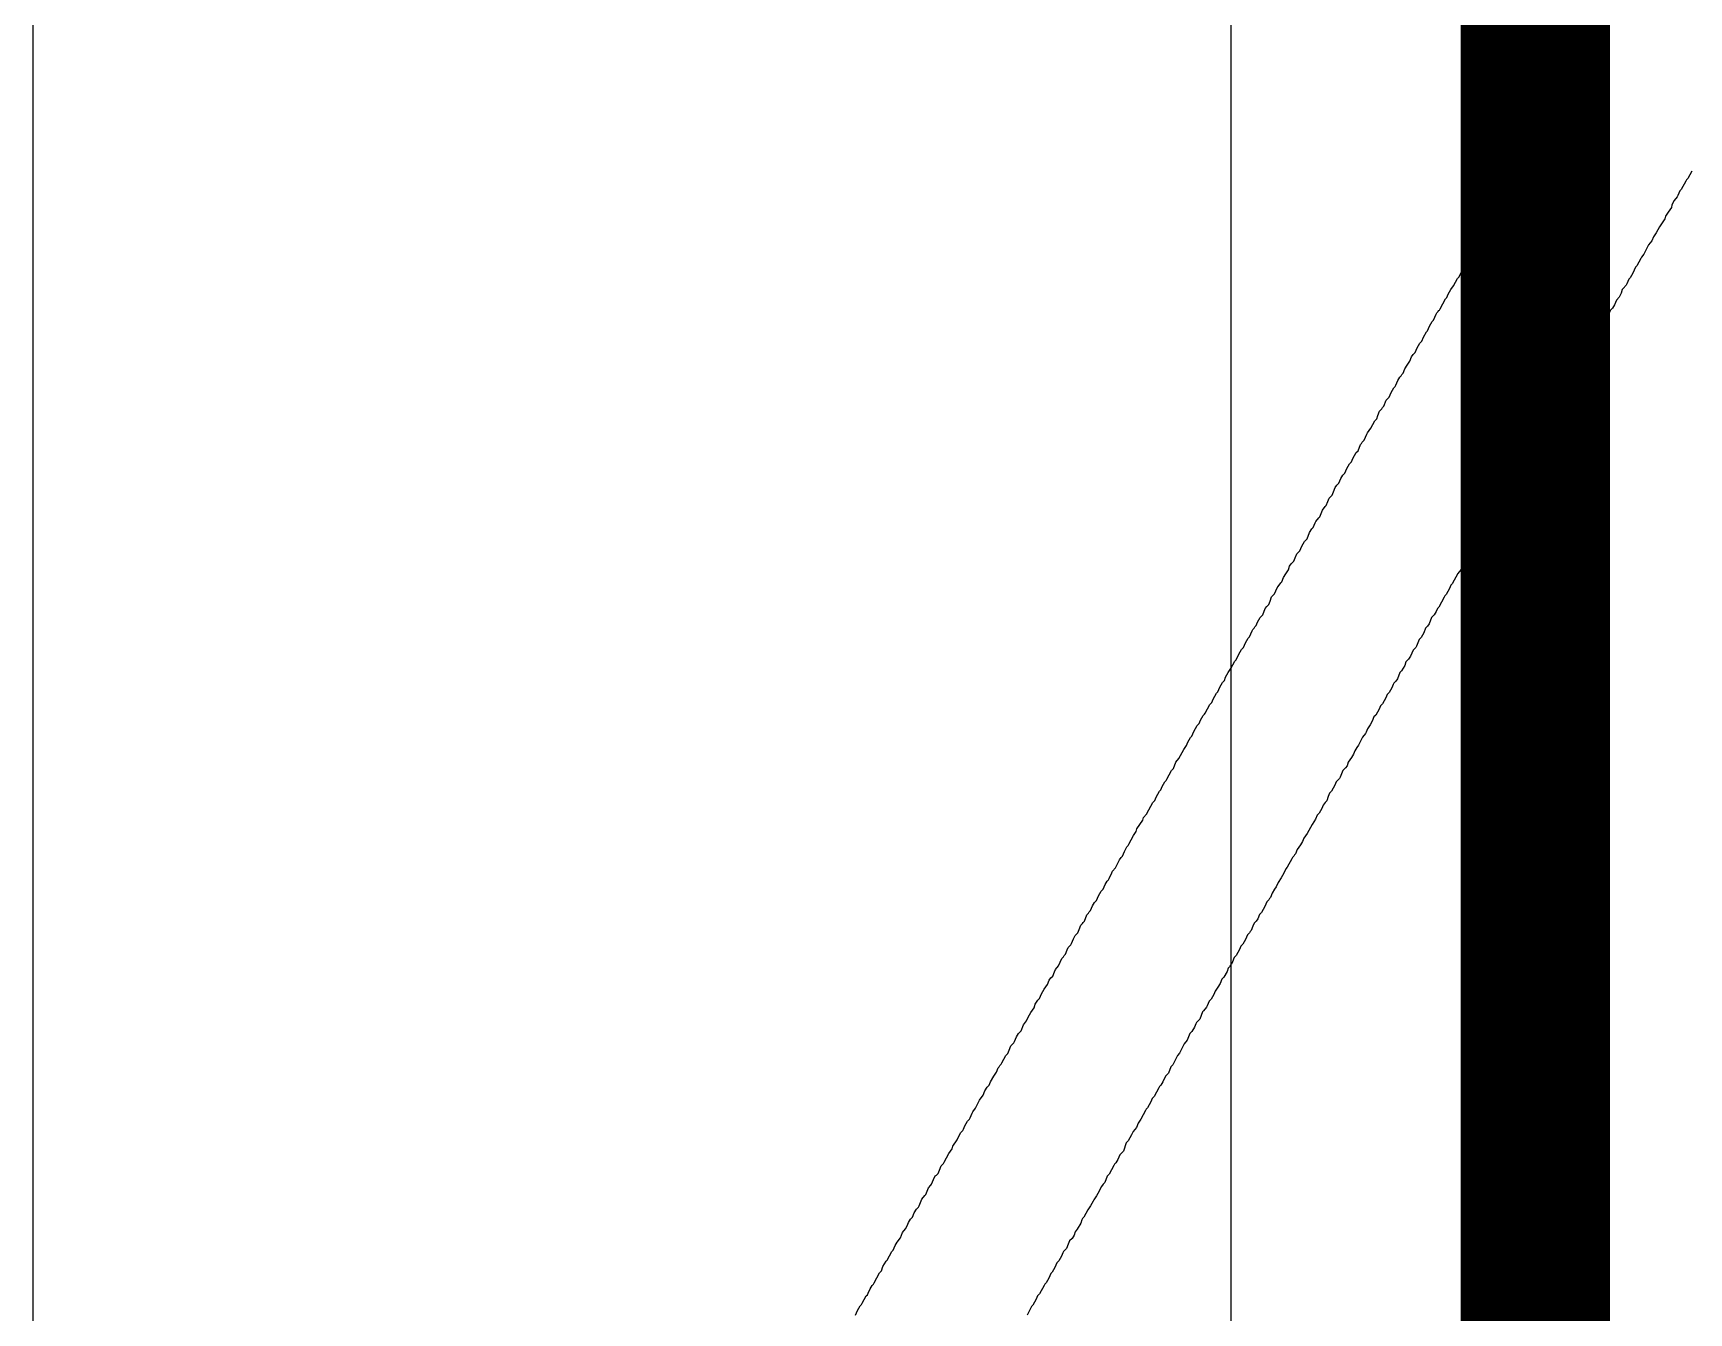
# Model space of a CAD drawing. Header units: inches. Extents: x 0 to 5379, y 0 to 5429.
# Drawn here: x 120.667 to 123.484, y 175.746 to 177.923 of the extents above; entities that cross this region are included whole.
import ezdxf

# ---------------------------------------------------------------- set-up
doc = ezdxf.new("R2010")
doc.units = ezdxf.units.IN
doc.layers.add('SIG 01', color=90, linetype='Continuous')
doc.layers.add('Top Overlay', color=2, linetype='Continuous')

msp = doc.modelspace()

# ---------------------------------------------------------------- linework, layer by layer
at = {"layer": 'SIG 01'}
for p, q in [((120.6669, 141.3973), (120.6669, 182.0181)), ((122.7051, 180.2673), (122.7051, 136.4163))]:
    msp.add_line(p, q, dxfattribs=at)
msp.add_lwpolyline([(123.223, 125.7478, 0.254, 0.254, 0), (123.223, 180.4819, 0.254, 0.254, 0)], format="xyseb", dxfattribs=at)
at = {"layer": 'Top Overlay'}
for p, q in [((123.3143, 177.8913), (123.3228, 177.9031)), ((123.3228, 177.9031), (123.3256, 177.9104)), ((123.3256, 177.9104), (123.3273, 177.9121)), ((123.3273, 177.9121), (123.3284, 177.9144)), ((123.3284, 177.9144), (123.3318, 177.9177)), ((123.3318, 177.9177), (123.334, 177.9234)), ((123.3025, 177.8704), (123.3036, 177.8727)), ((123.3036, 177.8727), (123.3087, 177.8789)), ((123.3087, 177.8789), (123.3115, 177.8839)), ((123.3115, 177.8839), (123.3143, 177.8913)), ((123.2856, 177.8411), (123.2878, 177.8434)), ((123.2878, 177.8434), (123.2968, 177.8603)), ((123.2968, 177.8603), (123.2991, 177.8625)), ((123.2991, 177.8625), (123.3025, 177.8704)), ((123.2698, 177.813), (123.2754, 177.8231)), ((123.2754, 177.8231), (123.2799, 177.8299)), ((123.2799, 177.8299), (123.2828, 177.8372)), ((123.2828, 177.8372), (123.2856, 177.8411)), ((123.2506, 177.7814), (123.2557, 177.7876)), ((123.2557, 177.7876), (123.2585, 177.7938)), ((123.2585, 177.7938), (123.2642, 177.8039)), ((123.2642, 177.8039), (123.2675, 177.8073)), ((123.2675, 177.8073), (123.2698, 177.813)), ((123.2371, 177.7566), (123.2399, 177.7639)), ((123.2399, 177.7639), (123.2428, 177.7667)), ((123.2428, 177.7667), (123.2439, 177.769)), ((123.2439, 177.769), (123.2461, 177.7713)), ((123.2461, 177.7713), (123.2495, 177.7791)), ((123.2495, 177.7791), (123.2506, 177.7814)), ((123.2202, 177.7284), (123.2236, 177.7318)), ((123.2236, 177.7318), (123.2259, 177.7375)), ((123.2259, 177.7375), (123.2315, 177.7476)), ((123.2315, 177.7476), (123.2349, 177.751)), ((123.2349, 177.751), (123.2371, 177.7566)), ((123.2044, 177.7003), (123.2101, 177.7104)), ((123.2101, 177.7104), (123.2123, 177.7127)), ((123.2123, 177.7127), (123.2146, 177.7183)), ((123.2146, 177.7183), (123.2202, 177.7284)), ((123.1875, 177.6721), (123.1932, 177.68)), ((123.1932, 177.68), (123.1943, 177.6845)), ((123.1943, 177.6845), (123.1999, 177.6924)), ((123.1999, 177.6924), (123.2022, 177.6946)), ((123.2022, 177.6946), (123.2044, 177.7003)), ((123.4828, 177.6755), (123.4805, 177.6732)), ((123.4895, 177.6879), (123.4828, 177.6755)), ((123.1689, 177.6389), (123.1757, 177.6524)), ((123.1757, 177.6524), (123.1774, 177.6541)), ((123.1774, 177.6541), (123.1785, 177.6563)), ((123.1785, 177.6563), (123.1808, 177.6586)), ((123.1808, 177.6586), (123.183, 177.6642)), ((123.183, 177.6642), (123.1875, 177.6721)), ((123.4659, 177.6462), (123.4647, 177.6439)), ((123.4693, 177.6541), (123.4659, 177.6462)), ((123.4715, 177.6563), (123.4693, 177.6541)), ((123.4794, 177.671), (123.4715, 177.6563)), ((123.4805, 177.6732), (123.4794, 177.671)), ((123.1515, 177.6101), (123.156, 177.618)), ((123.156, 177.618), (123.1594, 177.6214)), ((123.1594, 177.6214), (123.1622, 177.6287)), ((123.1622, 177.6287), (123.1639, 177.6327)), ((123.1639, 177.6327), (123.1689, 177.6389)), ((123.449, 177.618), (123.4445, 177.6112)), ((123.4546, 177.6259), (123.449, 177.618)), ((123.4557, 177.6304), (123.4546, 177.6259)), ((123.4597, 177.6377), (123.4557, 177.6304)), ((123.4647, 177.6439), (123.4597, 177.6377)), ((123.1391, 177.5887), (123.1447, 177.5988)), ((123.1447, 177.5988), (123.1481, 177.6022)), ((123.1481, 177.6022), (123.1492, 177.6045)), ((123.1492, 177.6045), (123.1515, 177.6101)), ((123.4343, 177.5932), (123.4287, 177.5831)), ((123.4433, 177.6067), (123.4343, 177.5932)), ((123.4445, 177.6112), (123.4433, 177.6067)), ((123.1188, 177.5538), (123.1233, 177.5617)), ((123.1233, 177.5617), (123.1256, 177.5639)), ((123.1256, 177.5639), (123.1346, 177.5808)), ((123.1346, 177.5808), (123.1368, 177.5831)), ((123.1368, 177.5831), (123.1391, 177.5887)), ((123.4157, 177.5622), (123.4078, 177.5464)), ((123.4214, 177.569), (123.4157, 177.5622)), ((123.4242, 177.5763), (123.4214, 177.569)), ((123.4287, 177.5831), (123.4242, 177.5763)), ((123.1053, 177.529), (123.1098, 177.5403)), ((123.1098, 177.5403), (123.1149, 177.5465)), ((123.1149, 177.5465), (123.1165, 177.5481)), ((123.1165, 177.5481), (123.1188, 177.5538)), ((123.4028, 177.5391), (123.396, 177.5267)), ((123.4039, 177.5414), (123.4028, 177.5391)), ((123.4078, 177.5464), (123.4039, 177.5414)), ((123.0839, 177.4929), (123.0906, 177.5053)), ((123.0906, 177.5053), (123.0929, 177.5076)), ((123.0929, 177.5076), (123.1019, 177.5245)), ((123.1019, 177.5245), (123.1042, 177.5267)), ((123.1042, 177.5267), (123.1053, 177.529)), ((123.3847, 177.5064), (123.3825, 177.5042)), ((123.3892, 177.5143), (123.3847, 177.5064)), ((123.3938, 177.5245), (123.3892, 177.5143)), ((123.396, 177.5267), (123.3938, 177.5245)), ((123.0726, 177.4726), (123.0749, 177.4783)), ((123.0749, 177.4783), (123.0794, 177.4862)), ((123.0794, 177.4862), (123.0839, 177.4929)), ((123.369, 177.4805), (123.3661, 177.4732)), ((123.3712, 177.4862), (123.369, 177.4805)), ((123.3729, 177.4879), (123.3712, 177.4862)), ((123.378, 177.4941), (123.3729, 177.4879)), ((123.3791, 177.4963), (123.378, 177.4941)), ((123.3825, 177.5042), (123.3791, 177.4963)), ((123.0557, 177.4467), (123.058, 177.449)), ((123.058, 177.449), (123.0585, 177.4507)), ((123.0585, 177.4507), (123.0602, 177.4512)), ((123.0602, 177.4512), (123.0613, 177.4535)), ((123.0613, 177.4535), (123.0703, 177.4704)), ((123.0703, 177.4704), (123.0726, 177.4726)), ((123.3498, 177.449), (123.3464, 177.4411)), ((123.3509, 177.4512), (123.3498, 177.449)), ((123.3543, 177.4546), (123.3509, 177.4512)), ((123.3577, 177.4602), (123.3543, 177.4546)), ((123.3611, 177.4681), (123.3577, 177.4602)), ((123.3661, 177.4732), (123.3611, 177.4681)), ((123.0399, 177.4163), (123.0433, 177.4242)), ((123.0433, 177.4242), (123.0478, 177.4321)), ((123.0478, 177.4321), (123.0501, 177.4343)), ((123.0501, 177.4343), (123.0546, 177.4445)), ((123.0546, 177.4445), (123.0557, 177.4467)), ((123.3363, 177.4231), (123.3318, 177.4152)), ((123.3385, 177.4287), (123.3363, 177.4231)), ((123.343, 177.4355), (123.3385, 177.4287)), ((123.3464, 177.4411), (123.343, 177.4355)), ((123.0219, 177.387), (123.0264, 177.3949)), ((123.0264, 177.3949), (123.0298, 177.3983)), ((123.0298, 177.3983), (123.0326, 177.4056)), ((123.0326, 177.4056), (123.0382, 177.4146)), ((123.0382, 177.4146), (123.0399, 177.4163)), ((123.3171, 177.3926), (123.3092, 177.378)), ((123.3205, 177.396), (123.3171, 177.3926)), ((123.325, 177.4039), (123.3205, 177.396)), ((123.3284, 177.4118), (123.325, 177.4039)), ((123.3318, 177.4152), (123.3284, 177.4118)), ((123.005, 177.3577), (123.0095, 177.3645)), ((123.0095, 177.3645), (123.0123, 177.3718)), ((123.0123, 177.3718), (123.0151, 177.3757)), ((123.0151, 177.3757), (123.0185, 177.3791)), ((123.0185, 177.3791), (123.0219, 177.387)), ((123.3059, 177.3735), (123.3014, 177.3622)), ((123.307, 177.3757), (123.3059, 177.3735)), ((123.3092, 177.378), (123.307, 177.3757)), ((122.9892, 177.3318), (122.9926, 177.3374)), ((122.9926, 177.3374), (122.9948, 177.3397)), ((122.9948, 177.3397), (122.996, 177.3419)), ((122.996, 177.3419), (122.9982, 177.3442)), ((122.9982, 177.3442), (123.001, 177.3515)), ((123.001, 177.3515), (123.005, 177.3577)), ((123.2844, 177.3374), (123.2805, 177.3267)), ((123.2878, 177.3408), (123.2844, 177.3374)), ((123.2906, 177.3447), (123.2878, 177.3408)), ((123.2963, 177.356), (123.2906, 177.3447)), ((123.3014, 177.3622), (123.2963, 177.356)), ((122.9746, 177.3036), (122.9779, 177.3115)), ((122.9779, 177.3115), (122.9825, 177.3194)), ((122.9825, 177.3194), (122.9847, 177.3216)), ((122.9847, 177.3216), (122.9858, 177.3239)), ((122.9858, 177.3239), (122.9892, 177.3318)), ((123.2732, 177.316), (123.2664, 177.3036)), ((123.2777, 177.3228), (123.2732, 177.316)), ((123.2805, 177.3267), (123.2777, 177.3228)), ((122.9554, 177.2721), (122.9582, 177.2794)), ((122.9582, 177.2794), (122.9622, 177.2833)), ((122.9622, 177.2833), (122.9633, 177.2856)), ((122.9633, 177.2856), (122.9656, 177.2878)), ((122.9656, 177.2878), (122.9695, 177.2985)), ((122.9695, 177.2985), (122.9746, 177.3036)), ((123.2529, 177.2811), (123.245, 177.2664)), ((123.254, 177.2833), (123.2529, 177.2811)), ((123.258, 177.2873), (123.254, 177.2833)), ((123.2608, 177.2946), (123.258, 177.2873)), ((123.263, 177.3002), (123.2608, 177.2946)), ((123.2664, 177.3036), (123.263, 177.3002)), ((122.943, 177.2507), (122.9498, 177.263)), ((122.9498, 177.263), (122.9532, 177.2664)), ((122.9532, 177.2664), (122.9554, 177.2721)), ((123.2416, 177.2619), (123.2337, 177.2473)), ((123.2428, 177.2642), (123.2416, 177.2619)), ((123.245, 177.2664), (123.2428, 177.2642)), ((122.9216, 177.2123), (122.9255, 177.223)), ((122.9255, 177.223), (122.9272, 177.2247)), ((122.9272, 177.2247), (122.9284, 177.227)), ((122.9284, 177.227), (122.9317, 177.2304)), ((122.9317, 177.2304), (122.9363, 177.2405)), ((122.9363, 177.2405), (122.9374, 177.2428)), ((122.9374, 177.2428), (122.943, 177.2507)), ((123.2197, 177.2253), (123.2168, 177.218)), ((123.2247, 177.2315), (123.2197, 177.2253)), ((123.2281, 177.2371), (123.2247, 177.2315)), ((123.2315, 177.245), (123.2281, 177.2371)), ((123.2337, 177.2473), (123.2315, 177.245)), ((122.9103, 177.1932), (122.9126, 177.1988)), ((122.9126, 177.1988), (122.9182, 177.209)), ((122.9182, 177.209), (122.9216, 177.2123)), ((123.209, 177.2056), (123.2011, 177.1909)), ((123.2101, 177.2078), (123.209, 177.2056)), ((123.2123, 177.2101), (123.2101, 177.2078)), ((123.2168, 177.218), (123.2123, 177.2101)), ((122.8923, 177.165), (122.8957, 177.1706)), ((122.8957, 177.1706), (122.8991, 177.174)), ((122.8991, 177.174), (122.9024, 177.1819)), ((122.9024, 177.1819), (122.907, 177.1898)), ((122.907, 177.1898), (122.9103, 177.1932)), ((123.1875, 177.1695), (123.1842, 177.1616)), ((123.1898, 177.1718), (123.1875, 177.1695)), ((123.1988, 177.1887), (123.1898, 177.1718)), ((123.2011, 177.1909), (123.1988, 177.1887)), ((122.8777, 177.1368), (122.8799, 177.1425)), ((122.8799, 177.1425), (122.8827, 177.1498)), ((122.8827, 177.1498), (122.8855, 177.1537)), ((122.8855, 177.1537), (122.8889, 177.1571)), ((122.8889, 177.1571), (122.8923, 177.165)), ((123.1712, 177.1385), (123.1695, 177.1368)), ((123.174, 177.1459), (123.1712, 177.1385)), ((123.178, 177.1532), (123.174, 177.1459)), ((123.183, 177.1594), (123.178, 177.1532)), ((123.1842, 177.1616), (123.183, 177.1594)), ((122.8562, 177.0997), (122.8608, 177.1109)), ((122.8608, 177.1109), (122.8658, 177.1171)), ((122.8658, 177.1171), (122.8675, 177.1188)), ((122.8675, 177.1188), (122.8703, 177.1261)), ((122.8703, 177.1261), (122.8726, 177.1318)), ((122.8726, 177.1318), (122.8777, 177.1368)), ((123.1549, 177.1143), (123.1509, 177.1036)), ((123.1582, 177.1177), (123.1549, 177.1143)), ((123.1661, 177.1323), (123.1582, 177.1177)), ((123.1684, 177.1346), (123.1661, 177.1323)), ((123.1695, 177.1368), (123.1684, 177.1346)), ((122.845, 177.0816), (122.8484, 177.0895)), ((122.8484, 177.0895), (122.8495, 177.0918)), ((122.8495, 177.0918), (122.8546, 177.098)), ((122.8546, 177.098), (122.8562, 177.0997)), ((123.1413, 177.0884), (123.1368, 177.0805)), ((123.1447, 177.0963), (123.1413, 177.0884)), ((123.1481, 177.0997), (123.1447, 177.0963)), ((123.1509, 177.1036), (123.1481, 177.0997)), ((122.8258, 177.0501), (122.8303, 177.058)), ((122.8303, 177.058), (122.8348, 177.0625)), ((122.8348, 177.0625), (122.8388, 177.0732)), ((122.8388, 177.0732), (122.8427, 177.0794)), ((122.8427, 177.0794), (122.845, 177.0816)), ((123.1233, 177.0591), (123.1199, 177.0512)), ((123.1256, 177.0613), (123.1233, 177.0591)), ((123.1267, 177.0636), (123.1256, 177.0613)), ((123.1284, 177.0653), (123.1267, 177.0636)), ((123.1312, 177.0726), (123.1284, 177.0653)), ((123.1368, 177.0805), (123.1312, 177.0726)), ((122.8123, 177.0242), (122.8146, 177.0298)), ((122.8146, 177.0298), (122.8174, 177.0371)), ((122.8174, 177.0371), (122.8224, 177.0422)), ((122.8224, 177.0422), (122.8258, 177.0501)), ((123.1132, 177.0411), (123.1042, 177.0242)), ((123.1143, 177.0433), (123.1132, 177.0411)), ((123.1165, 177.0456), (123.1143, 177.0433)), ((123.1199, 177.0512), (123.1165, 177.0456)), ((122.7948, 176.9965), (122.7988, 177.0027)), ((122.7988, 177.0027), (122.8033, 177.0095)), ((122.8033, 177.0095), (122.805, 177.0157)), ((122.805, 177.0157), (122.8078, 177.0196)), ((122.8078, 177.0196), (122.8123, 177.0242)), ((123.0912, 177.0033), (123.0816, 176.9858)), ((123.0963, 177.0095), (123.0912, 177.0033)), ((123.1008, 177.0208), (123.0963, 177.0095)), ((123.1042, 177.0242), (123.1008, 177.0208)), ((122.7796, 176.9689), (122.7841, 176.9791)), ((122.7841, 176.9791), (122.7853, 176.9813)), ((122.7853, 176.9813), (122.7903, 176.9875)), ((122.7903, 176.9875), (122.792, 176.9892)), ((122.792, 176.9892), (122.7948, 176.9965)), ((123.0771, 176.978), (123.0715, 176.9678)), ((123.0794, 176.9836), (123.0771, 176.978)), ((123.0816, 176.9858), (123.0794, 176.9836)), ((122.7593, 176.9329), (122.7633, 176.9436)), ((122.7633, 176.9436), (122.7661, 176.9475)), ((122.7661, 176.9475), (122.7695, 176.9509)), ((122.7695, 176.9509), (122.7717, 176.9565)), ((122.7717, 176.9565), (122.7745, 176.9639)), ((122.7745, 176.9639), (122.7796, 176.9689)), ((123.0568, 176.9441), (123.0546, 176.9385)), ((123.0591, 176.9464), (123.0568, 176.9441)), ((123.0681, 176.9633), (123.0591, 176.9464)), ((123.0692, 176.9656), (123.0681, 176.9633)), ((123.0715, 176.9678), (123.0692, 176.9656)), ((122.7458, 176.9126), (122.7481, 176.9149)), ((122.7481, 176.9149), (122.7503, 176.9205)), ((122.7503, 176.9205), (122.7548, 176.9284)), ((122.7548, 176.9284), (122.7593, 176.9329)), ((123.0399, 176.9137), (123.0365, 176.9103)), ((123.0427, 176.9177), (123.0399, 176.9137)), ((123.0467, 176.9284), (123.0427, 176.9177)), ((123.0512, 176.9329), (123.0467, 176.9284)), ((123.0546, 176.9385), (123.0512, 176.9329)), ((122.7267, 176.8777), (122.73, 176.8856)), ((122.73, 176.8856), (122.7345, 176.8934)), ((122.7345, 176.8934), (122.7368, 176.8957)), ((122.7368, 176.8957), (122.7413, 176.9058)), ((122.7413, 176.9058), (122.7424, 176.9081)), ((122.7424, 176.9081), (122.7447, 176.9103)), ((122.7447, 176.9103), (122.7458, 176.9126)), ((123.0253, 176.8912), (123.0208, 176.8799)), ((123.0287, 176.8946), (123.0253, 176.8912)), ((123.0332, 176.9025), (123.0287, 176.8946)), ((123.0365, 176.9103), (123.0332, 176.9025)), ((122.7143, 176.8563), (122.7188, 176.8664)), ((122.7188, 176.8664), (122.7233, 176.8743)), ((122.7233, 176.8743), (122.7267, 176.8777)), ((123.0072, 176.8574), (123.0027, 176.8529)), ((123.0106, 176.863), (123.0072, 176.8574)), ((123.0151, 176.8732), (123.0106, 176.863)), ((123.0196, 176.8777), (123.0151, 176.8732)), ((123.0208, 176.8799), (123.0196, 176.8777)), ((122.6962, 176.827), (122.7007, 176.8348)), ((122.7007, 176.8348), (122.7052, 176.8416)), ((122.7052, 176.8416), (122.712, 176.854)), ((122.712, 176.854), (122.7143, 176.8563)), ((122.9926, 176.8348), (122.9887, 176.8241)), ((122.9954, 176.8377), (122.9926, 176.8348)), ((123.001, 176.8467), (122.9954, 176.8377)), ((123.0027, 176.8529), (123.001, 176.8467)), ((122.6805, 176.7999), (122.6827, 176.8022)), ((122.6827, 176.8022), (122.6861, 176.8101)), ((122.6861, 176.8101), (122.6906, 176.8179)), ((122.6906, 176.8179), (122.694, 176.8213)), ((122.694, 176.8213), (122.6962, 176.827)), ((122.9746, 176.801), (122.9712, 176.7977)), ((122.9791, 176.8089), (122.9746, 176.801)), ((122.9813, 176.8146), (122.9791, 176.8089)), ((122.9825, 176.8168), (122.9813, 176.8146)), ((122.9858, 176.8202), (122.9825, 176.8168)), ((122.9887, 176.8241), (122.9858, 176.8202)), ((122.6613, 176.7661), (122.6692, 176.7808)), ((122.6692, 176.7808), (122.6726, 176.7841)), ((122.6726, 176.7841), (122.6748, 176.7898)), ((122.6748, 176.7898), (122.6805, 176.7999)), ((122.9577, 176.7729), (122.952, 176.7627)), ((122.9599, 176.7785), (122.9577, 176.7729)), ((122.9633, 176.7819), (122.9599, 176.7785)), ((122.9689, 176.792), (122.9633, 176.7819)), ((122.9712, 176.7977), (122.9689, 176.792)), ((122.6421, 176.7346), (122.6478, 176.7447)), ((122.6478, 176.7447), (122.6512, 176.7481)), ((122.6512, 176.7481), (122.6534, 176.7537)), ((122.6534, 176.7537), (122.6579, 176.7616)), ((122.6579, 176.7616), (122.6602, 176.7639)), ((122.6602, 176.7639), (122.6613, 176.7661)), ((122.9419, 176.7458), (122.9374, 176.7391)), ((122.9458, 176.752), (122.9419, 176.7458)), ((122.9486, 176.7593), (122.9458, 176.752)), ((122.952, 176.7627), (122.9486, 176.7593)), ((122.6297, 176.7109), (122.632, 176.7165)), ((122.632, 176.7165), (122.6365, 176.7244)), ((122.6365, 176.7244), (122.6388, 176.7267)), ((122.6388, 176.7267), (122.6421, 176.7346)), ((122.9289, 176.725), (122.9222, 176.7115)), ((122.934, 176.7312), (122.9289, 176.725)), ((122.9351, 176.7334), (122.934, 176.7312)), ((122.9374, 176.7391), (122.9351, 176.7334)), ((122.6117, 176.6827), (122.6168, 176.6889)), ((122.6168, 176.6889), (122.6252, 176.7041)), ((122.6252, 176.7041), (122.6297, 176.7109)), ((122.9103, 176.6906), (122.9047, 176.6827)), ((122.9137, 176.6962), (122.9103, 176.6906)), ((122.916, 176.7019), (122.9137, 176.6962)), ((122.9193, 176.7075), (122.916, 176.7019)), ((122.9222, 176.7115), (122.9193, 176.7075)), ((122.5959, 176.6534), (122.6038, 176.6681)), ((122.6038, 176.6681), (122.6072, 176.6715)), ((122.6072, 176.6715), (122.6117, 176.6827)), ((122.8957, 176.6681), (122.8912, 176.6568)), ((122.9002, 176.6726), (122.8957, 176.6681)), ((122.903, 176.6765), (122.9002, 176.6726)), ((122.9047, 176.6827), (122.903, 176.6765)), ((122.5779, 176.623), (122.5835, 176.6331)), ((122.5835, 176.6331), (122.5858, 176.6354)), ((122.5858, 176.6354), (122.5881, 176.641)), ((122.5881, 176.641), (122.5926, 176.6489)), ((122.5926, 176.6489), (122.5948, 176.6512)), ((122.5948, 176.6512), (122.5959, 176.6534)), ((122.8765, 176.6331), (122.8732, 176.6298)), ((122.8822, 176.6433), (122.8765, 176.6331)), ((122.8844, 176.6489), (122.8822, 176.6433)), ((122.89, 176.6545), (122.8844, 176.6489)), ((122.8912, 176.6568), (122.89, 176.6545)), ((122.5655, 176.6016), (122.5723, 176.614)), ((122.5723, 176.614), (122.5757, 176.6174)), ((122.5757, 176.6174), (122.5779, 176.623)), ((122.8596, 176.6038), (122.8551, 176.596)), ((122.8619, 176.6095), (122.8596, 176.6038)), ((122.8641, 176.6117), (122.8619, 176.6095)), ((122.8653, 176.614), (122.8641, 176.6117)), ((122.8681, 176.6168), (122.8653, 176.614)), ((122.8709, 176.6241), (122.8681, 176.6168)), ((122.8732, 176.6298), (122.8709, 176.6241)), ((122.5452, 176.5689), (122.5554, 176.5836)), ((122.5554, 176.5836), (122.5565, 176.5881)), ((122.5565, 176.5881), (122.5616, 176.5943)), ((122.5616, 176.5943), (122.5655, 176.6016)), ((122.8433, 176.5762), (122.8348, 176.561)), ((122.8489, 176.5853), (122.8433, 176.5762)), ((122.8517, 176.5926), (122.8489, 176.5853)), ((122.8551, 176.596), (122.8517, 176.5926)), ((122.5317, 176.543), (122.5396, 176.5576)), ((122.5396, 176.5576), (122.5441, 176.5644)), ((122.5441, 176.5644), (122.5452, 176.5689)), ((122.8269, 176.5475), (122.8236, 176.5419)), ((122.8292, 176.5531), (122.8269, 176.5475)), ((122.8348, 176.561), (122.8292, 176.5531)), ((122.5154, 176.5165), (122.5182, 176.5205)), ((122.5182, 176.5205), (122.5204, 176.5227)), ((122.5204, 176.5227), (122.5238, 176.5306)), ((122.5238, 176.5306), (122.5283, 176.5385)), ((122.5283, 176.5385), (122.5306, 176.5407)), ((122.5306, 176.5407), (122.5317, 176.543)), ((122.81, 176.5205), (122.8089, 176.5182)), ((122.8123, 176.5227), (122.81, 176.5205)), ((122.8134, 176.525), (122.8123, 176.5227)), ((122.8151, 176.5267), (122.8134, 176.525)), ((122.8179, 176.534), (122.8151, 176.5267)), ((122.8236, 176.5419), (122.8179, 176.534)), ((122.4979, 176.4844), (122.5024, 176.4945)), ((122.5024, 176.4945), (122.5035, 176.4968)), ((122.5035, 176.4968), (122.5086, 176.503)), ((122.5086, 176.503), (122.5154, 176.5165)), ((122.7954, 176.4934), (122.7909, 176.4855)), ((122.7988, 176.5013), (122.7954, 176.4934)), ((122.801, 176.5036), (122.7988, 176.5013)), ((122.8089, 176.5182), (122.801, 176.5036)), ((122.4799, 176.4551), (122.4844, 176.463)), ((122.4844, 176.463), (122.4878, 176.4664)), ((122.4878, 176.4664), (122.4911, 176.4743)), ((122.4911, 176.4743), (122.4945, 176.4799)), ((122.4945, 176.4799), (122.4968, 176.4821)), ((122.4968, 176.4821), (122.4979, 176.4844)), ((122.7796, 176.4664), (122.7751, 176.4596)), ((122.7824, 176.4703), (122.7796, 176.4664)), ((122.7853, 176.4776), (122.7824, 176.4703)), ((122.7909, 176.4855), (122.7853, 176.4776)), ((122.4664, 176.4303), (122.4697, 176.4382)), ((122.4697, 176.4382), (122.4731, 176.4438)), ((122.4731, 176.4438), (122.4765, 176.4472)), ((122.4765, 176.4472), (122.4799, 176.4551)), ((122.7627, 176.4371), (122.7571, 176.4269)), ((122.7661, 176.445), (122.7627, 176.4371)), ((122.7695, 176.4483), (122.7661, 176.445)), ((122.7706, 176.4506), (122.7695, 176.4483)), ((122.7723, 176.4523), (122.7706, 176.4506)), ((122.7751, 176.4596), (122.7723, 176.4523)), ((122.45, 176.405), (122.4528, 176.4078)), ((122.4528, 176.4078), (122.454, 176.41)), ((122.454, 176.41), (122.4562, 176.4123)), ((122.4562, 176.4123), (122.4602, 176.423)), ((122.4602, 176.423), (122.463, 176.4258)), ((122.463, 176.4258), (122.4641, 176.4281)), ((122.4641, 176.4281), (122.4664, 176.4303)), ((122.7447, 176.4089), (122.7424, 176.4033)), ((122.7481, 176.4123), (122.7447, 176.4089)), ((122.7509, 176.4162), (122.7481, 176.4123)), ((122.7537, 176.4235), (122.7509, 176.4162)), ((122.7571, 176.4269), (122.7537, 176.4235)), ((122.4337, 176.374), (122.4371, 176.3819)), ((122.4371, 176.3819), (122.4404, 176.3875)), ((122.4404, 176.3875), (122.4449, 176.392)), ((122.4449, 176.392), (122.4472, 176.3976)), ((122.4472, 176.3976), (122.45, 176.405)), ((122.73, 176.3807), (122.7255, 176.3728)), ((122.7334, 176.3886), (122.73, 176.3807)), ((122.7368, 176.392), (122.7334, 176.3886)), ((122.7379, 176.3942), (122.7368, 176.392)), ((122.7396, 176.3959), (122.7379, 176.3942)), ((122.7424, 176.4033), (122.7396, 176.3959)), ((122.4173, 176.3486), (122.4202, 176.3514)), ((122.4202, 176.3514), (122.4213, 176.3537)), ((122.4213, 176.3537), (122.4235, 176.3559)), ((122.4235, 176.3559), (122.4264, 176.3633)), ((122.4264, 176.3633), (122.428, 176.3672)), ((122.428, 176.3672), (122.4326, 176.3717)), ((122.4326, 176.3717), (122.4337, 176.374)), ((122.7109, 176.3503), (122.7081, 176.343)), ((122.7143, 176.3537), (122.7109, 176.3503)), ((122.7199, 176.3638), (122.7143, 176.3537)), ((122.7222, 176.3695), (122.7199, 176.3638)), ((122.7255, 176.3728), (122.7222, 176.3695)), ((122.4021, 176.3187), (122.4049, 176.3261)), ((122.4049, 176.3261), (122.4066, 176.33)), ((122.4066, 176.33), (122.4117, 176.3362)), ((122.4117, 176.3362), (122.4173, 176.3486)), ((122.6985, 176.3266), (122.6929, 176.3165)), ((122.7007, 176.3323), (122.6985, 176.3266)), ((122.703, 176.3345), (122.7007, 176.3323)), ((122.7041, 176.3368), (122.703, 176.3345)), ((122.7064, 176.339), (122.7041, 176.3368)), ((122.7081, 176.343), (122.7064, 176.339)), ((122.383, 176.2883), (122.3875, 176.2962)), ((122.3875, 176.2962), (122.3931, 176.3041)), ((122.3931, 176.3041), (122.3959, 176.3114)), ((122.3959, 176.3114), (122.3987, 176.3154)), ((122.3987, 176.3154), (122.4021, 176.3187)), ((122.6827, 176.2996), (122.6782, 176.2928)), ((122.6867, 176.3058), (122.6827, 176.2996)), ((122.6895, 176.3131), (122.6867, 176.3058)), ((122.6929, 176.3165), (122.6895, 176.3131)), ((122.3706, 176.2647), (122.3723, 176.2709)), ((122.3723, 176.2709), (122.3768, 176.2776)), ((122.3768, 176.2776), (122.3796, 176.2804)), ((122.3796, 176.2804), (122.383, 176.2883)), ((122.6636, 176.2658), (122.6585, 176.2596)), ((122.6647, 176.268), (122.6636, 176.2658)), ((122.6681, 176.2759), (122.6647, 176.268)), ((122.6714, 176.2793), (122.6681, 176.2759)), ((122.6759, 176.2872), (122.6714, 176.2793)), ((122.6782, 176.2928), (122.6759, 176.2872)), ((122.352, 176.2359), (122.3576, 176.2427)), ((122.3576, 176.2427), (122.3604, 176.2489)), ((122.3604, 176.2489), (122.3649, 176.2568)), ((122.3649, 176.2568), (122.3706, 176.2647)), ((122.6455, 176.2376), (122.6433, 176.232)), ((122.6467, 176.2399), (122.6455, 176.2376)), ((122.6523, 176.2455), (122.6467, 176.2399)), ((122.6568, 176.2579), (122.6523, 176.2455)), ((122.6585, 176.2596), (122.6568, 176.2579)), ((122.3368, 176.2072), (122.3401, 176.2151)), ((122.3401, 176.2151), (122.3435, 176.2207)), ((122.3435, 176.2207), (122.348, 176.2252)), ((122.348, 176.2252), (122.352, 176.2359)), ((122.6309, 176.2094), (122.6258, 176.2032)), ((122.6354, 176.2207), (122.6309, 176.2094)), ((122.6388, 176.2241), (122.6354, 176.2207)), ((122.6433, 176.232), (122.6388, 176.2241)), ((122.3154, 176.1711), (122.3221, 176.1835)), ((122.3221, 176.1835), (122.3255, 176.1869)), ((122.3255, 176.1869), (122.3278, 176.1925)), ((122.3278, 176.1925), (122.3306, 176.1999)), ((122.3306, 176.1999), (122.3356, 176.2049)), ((122.3356, 176.2049), (122.3368, 176.2072)), ((122.614, 176.1835), (122.6117, 176.1779)), ((122.6179, 176.1875), (122.614, 176.1835)), ((122.6258, 176.2032), (122.6179, 176.1875)), ((122.3018, 176.1486), (122.3063, 176.1554)), ((122.3063, 176.1554), (122.3092, 176.1627)), ((122.3092, 176.1627), (122.3109, 176.1644)), ((122.3109, 176.1644), (122.312, 176.1666)), ((122.312, 176.1666), (122.3142, 176.1689)), ((122.3142, 176.1689), (122.3154, 176.1711)), ((122.5988, 176.1537), (122.5937, 176.1486)), ((122.6027, 176.1644), (122.5988, 176.1537)), ((122.6061, 176.1678), (122.6027, 176.1644)), ((122.6117, 176.1779), (122.6061, 176.1678)), ((122.2866, 176.1232), (122.2906, 176.1294)), ((122.2906, 176.1294), (122.2939, 176.1328)), ((122.2939, 176.1328), (122.2962, 176.1385)), ((122.2962, 176.1385), (122.3018, 176.1486)), ((122.5824, 176.1283), (122.5745, 176.1137)), ((122.5835, 176.1306), (122.5824, 176.1283)), ((122.5858, 176.1328), (122.5835, 176.1306)), ((122.5892, 176.1385), (122.5858, 176.1328)), ((122.5937, 176.1486), (122.5892, 176.1385)), ((122.2708, 176.0939), (122.2776, 176.1075)), ((122.2776, 176.1075), (122.2838, 176.1159)), ((122.2838, 176.1159), (122.2866, 176.1232)), ((122.5689, 176.1046), (122.5633, 176.0945)), ((122.5712, 176.1103), (122.5689, 176.1046)), ((122.5745, 176.1137), (122.5712, 176.1103)), ((122.2523, 176.0641), (122.2568, 176.072)), ((122.2568, 176.072), (122.2601, 176.0754)), ((122.2601, 176.0754), (122.2613, 176.0776)), ((122.2613, 176.0776), (122.2647, 176.0855)), ((122.2647, 176.0855), (122.2658, 176.0877)), ((122.2658, 176.0877), (122.2708, 176.0939)), ((122.5475, 176.0686), (122.5447, 176.0613)), ((122.552, 176.0754), (122.5475, 176.0686)), ((122.5599, 176.09), (122.552, 176.0754)), ((122.561, 176.0923), (122.5599, 176.09)), ((122.5633, 176.0945), (122.561, 176.0923)), ((122.232, 176.0291), (122.2393, 176.0399)), ((122.2393, 176.0399), (122.2449, 176.0522)), ((122.2449, 176.0522), (122.2489, 176.0562)), ((122.2489, 176.0562), (122.25, 176.0584)), ((122.25, 176.0584), (122.2523, 176.0641)), ((122.5362, 176.0483), (122.5306, 176.0382)), ((122.539, 176.0545), (122.5362, 176.0483)), ((122.5447, 176.0613), (122.539, 176.0545)), ((122.2173, 176.0021), (122.2252, 176.0168)), ((122.2252, 176.0168), (122.2308, 176.0246)), ((122.2308, 176.0246), (122.232, 176.0291)), ((122.5159, 176.0145), (122.5126, 176.0066)), ((122.5221, 176.0207), (122.5159, 176.0145)), ((122.5272, 176.0348), (122.5221, 176.0207)), ((122.5306, 176.0382), (122.5272, 176.0348)), ((122.2072, 175.9829), (122.2094, 175.9886)), ((122.2094, 175.9886), (122.2123, 175.9959)), ((122.2123, 175.9959), (122.2162, 175.9999)), ((122.2162, 175.9999), (122.2173, 176.0021)), ((122.5058, 175.9965), (122.4979, 175.9818)), ((122.5069, 175.9987), (122.5058, 175.9965)), ((122.5092, 176.001), (122.5069, 175.9987)), ((122.5126, 176.0066), (122.5092, 176.001)), ((122.1858, 175.9469), (122.1903, 175.9582)), ((122.1903, 175.9582), (122.1948, 175.9627)), ((122.1948, 175.9627), (122.1959, 175.9649)), ((122.1959, 175.9649), (122.1993, 175.9728)), ((122.1993, 175.9728), (122.2021, 175.979)), ((122.2021, 175.979), (122.2044, 175.9801)), ((122.2044, 175.9801), (122.2072, 175.9829)), ((122.4844, 175.9604), (122.481, 175.9525)), ((122.4866, 175.9627), (122.4844, 175.9604)), ((122.4878, 175.9649), (122.4866, 175.9627)), ((122.4906, 175.9677), (122.4878, 175.9649)), ((122.4945, 175.9784), (122.4906, 175.9677)), ((122.4979, 175.9818), (122.4945, 175.9784)), ((122.1734, 175.9255), (122.1745, 175.9277)), ((122.1745, 175.9277), (122.179, 175.939)), ((122.179, 175.939), (122.1841, 175.9452)), ((122.1841, 175.9452), (122.1858, 175.9469)), ((122.4664, 175.9277), (122.4618, 175.921)), ((122.4709, 175.9356), (122.4664, 175.9277)), ((122.472, 175.9379), (122.4709, 175.9356)), ((122.4765, 175.9446), (122.472, 175.9379)), ((122.481, 175.9525), (122.4765, 175.9446)), ((122.1542, 175.8939), (122.1565, 175.8996)), ((122.1565, 175.8996), (122.1599, 175.9052)), ((122.1599, 175.9052), (122.1632, 175.9086)), ((122.1632, 175.9086), (122.166, 175.9159)), ((122.166, 175.9159), (122.17, 175.9221)), ((122.17, 175.9221), (122.1734, 175.9255)), ((122.4517, 175.9041), (122.4495, 175.8984)), ((122.4528, 175.9063), (122.4517, 175.9041)), ((122.4551, 175.9086), (122.4528, 175.9063)), ((122.4618, 175.921), (122.4551, 175.9086)), ((122.1373, 175.8658), (122.143, 175.8736)), ((122.143, 175.8736), (122.1463, 175.8827)), ((122.1463, 175.8827), (122.1514, 175.8889)), ((122.1514, 175.8889), (122.1542, 175.8939)), ((122.4348, 175.8725), (122.4303, 175.868)), ((122.4382, 175.8781), (122.4348, 175.8725)), ((122.4404, 175.8838), (122.4382, 175.8781)), ((122.4416, 175.886), (122.4404, 175.8838)), ((122.4438, 175.8883), (122.4416, 175.886)), ((122.4495, 175.8984), (122.4438, 175.8883)), ((122.1204, 175.8353), (122.1283, 175.85)), ((122.1283, 175.85), (122.1306, 175.8522)), ((122.1306, 175.8522), (122.1339, 175.8601)), ((122.1339, 175.8601), (122.1373, 175.8658)), ((122.419, 175.8477), (122.4168, 175.8421)), ((122.4202, 175.85), (122.419, 175.8477)), ((122.4252, 175.8551), (122.4202, 175.85)), ((122.428, 175.8624), (122.4252, 175.8551)), ((122.4303, 175.868), (122.428, 175.8624)), ((122.1069, 175.8139), (122.1103, 175.8173)), ((122.1103, 175.8173), (122.1131, 175.8246)), ((122.1131, 175.8246), (122.1187, 175.8336)), ((122.1187, 175.8336), (122.1204, 175.8353)), ((122.401, 175.815), (122.3987, 175.8128)), ((122.4055, 175.8229), (122.401, 175.815)), ((122.4089, 175.8308), (122.4055, 175.8229)), ((122.4123, 175.8342), (122.4089, 175.8308)), ((122.4168, 175.8421), (122.4123, 175.8342)), ((122.0877, 175.779), (122.0911, 175.7869)), ((122.0911, 175.7869), (122.0945, 175.7925)), ((122.0945, 175.7925), (122.0968, 175.7948)), ((122.0968, 175.7948), (122.0979, 175.797)), ((122.0979, 175.797), (122.1069, 175.8139)), ((122.3875, 175.7925), (122.3796, 175.7779)), ((122.3886, 175.7948), (122.3875, 175.7925)), ((122.3909, 175.797), (122.3886, 175.7948)), ((122.3954, 175.8049), (122.3909, 175.797)), ((122.3987, 175.8128), (122.3954, 175.8049)), ((122.0742, 175.7576), (122.0765, 175.7598)), ((122.0765, 175.7598), (122.0776, 175.7621)), ((122.0776, 175.7621), (122.0844, 175.7745)), ((122.0844, 175.7745), (122.0866, 175.7767)), ((122.0866, 175.7767), (122.0877, 175.779)), ((122.3683, 175.7587), (122.3661, 175.7565)), ((122.374, 175.7688), (122.3683, 175.7587)), ((122.3762, 175.7745), (122.374, 175.7688)), ((122.3796, 175.7779), (122.3762, 175.7745)), ((122.0663, 175.7418), (122.0697, 175.7497)), ((122.0697, 175.7497), (122.0742, 175.7576)), ((122.3649, 175.7542), (122.3582, 175.7418)), ((122.3661, 175.7565), (122.3649, 175.7542))]:
    msp.add_line(p, q, dxfattribs=at)

doc.saveas('drawing.dxf')
